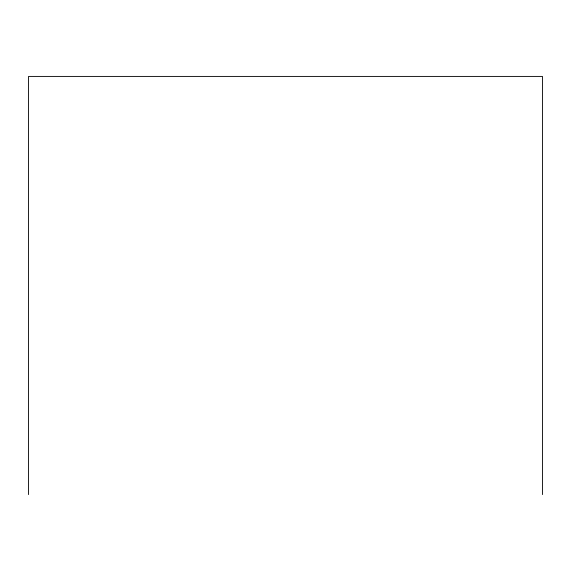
<?xml version="1.0" encoding="UTF-8"?>
<svg xmlns="http://www.w3.org/2000/svg" width="571" height="571" viewBox="0 0 571 571"><rect width="100%" height="100%" fill="white"/><g stroke="black" fill="none" stroke-linecap="round" stroke-linejoin="round"><path stroke-width="0.86" d="M542.45 494.586L542.45 76.414L28.55 76.414L28.55 494.586"/></g></svg>
